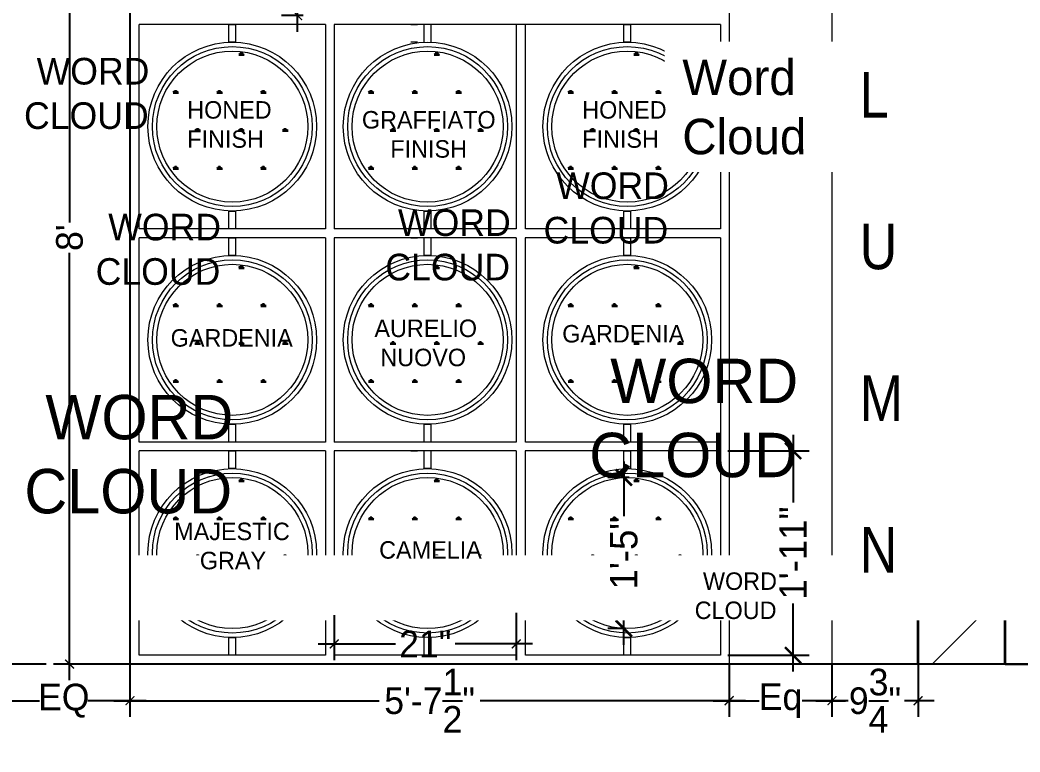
# Model space of a CAD drawing. Header units: inches. Extents: x -137722 to 81594, y -22256 to -1207.
# Drawn here: x -61622.8 to -61510.2, y -3391.3 to -3308.9 of the extents above; entities that cross this region are included whole.
import ezdxf

# ---------------------------------------------------------------- set-up
doc = ezdxf.new("R2010")
doc.units = ezdxf.units.IN
doc.header["$LTSCALE"] = 0.05
doc.header["$MEASUREMENT"] = 0
doc.header["$PDMODE"] = 3
doc.header["$PDSIZE"] = -4
doc.linetypes.add('DASHED2', pattern=[0.375, 0.25, -0.125])
doc.layers.get('Defpoints').update_dxf_attribs({"linetype": 'DASHED2'})
for name, color, linetype in [('Civil Dimension - Text', 7, 'Continuous'), ('HATCH', 251, 'Continuous'), ('text', 176, 'Continuous')]:
    doc.layers.add(name, color=color, linetype=linetype)
doc.layers.add('FURNITURE', color=36, linetype='Continuous', lineweight=18)
doc.layers.add('WALL', color=7, linetype='Continuous', lineweight=35)
doc.styles.add('4MMOF3-8', font='ARIALN.TTF', dxfattribs={"height": 5.12})
doc.styles.add('9-128OF1-4', font='stylu.ttf')
doc.dimstyles.new('DIM 1-4', dxfattribs={"dimtxt": 3.0792, "dimasz": 1.82, "dimexe": 1.82, "dimexo": 0, "dimgap": 0.09, "dimtad": 0, "dimzin": 0, "dimdsep": 46, "dimlunit": 4, "dimtxsty": '9-128OF1-4', "dimblk": 'ARCHTICK', "dimcen": 1.8125, "dimdle": 1.82, "dimclrd": 8, "dimclre": 8, "dimadec": 0, "dimazin": 0, "dimtfac": 1, "dimtofl": 0, "dimtmove": 0, "dimatfit": 3, "dimldrblk": 'OPEN90', "dimfxl": 1, "dimtolj": 1, "dimtzin": 0, "dimlwd": -1, "dimarcsym": 0})

# ---------------------------------------------------------------- blocks, each defined once
blk = doc.blocks.new('_ArchTick')
at = {"color": 0, "const_width": 0.15}
blk.add_lwpolyline([(-0.5, -0.5), (0.5, 0.5)], dxfattribs=at)
blk = doc.blocks.new('*D284')
at = {"layer": 'Civil Dimension - Text', "color": 8, "ltscale": 50, "transparency": 16777216}
for p, q in [((-61554.81, -3358.54), (-61554.81, -3364.71)), ((-61554.81, -3379.18), (-61554.81, -3373.01))]:
    blk.add_line(p, q, dxfattribs=at)
at = {"layer": 'Civil Dimension - Text', "color": 8, "lineweight": -2, "ltscale": 50, "transparency": 16777216}
for p, q in [((-61554.23, -3360.36), (-61556.63, -3360.36)), ((-61554.63, -3377.36), (-61556.63, -3377.36))]:
    blk.add_line(p, q, dxfattribs=at)
at = {"layer": 'Defpoints', "color": 0, "ltscale": 50, "transparency": 16777216}
for p in [(-61554.23, -3360.36), (-61554.81, -3377.36), (-61554.63, -3377.36)]:
    blk.add_point(p, dxfattribs=at)
at = {"layer": 'Civil Dimension - Text', "color": 8, "ltscale": 50, "transparency": 16777216, "xscale": 1.82, "yscale": 1.82, "zscale": 1.82}
for p, rotation in [((-61554.81, -3360.36), 90), ((-61554.81, -3377.36), 270)]:
    blk.add_blockref('_ArchTick', p, dxfattribs=dict(at, rotation=rotation))
at = {"layer": 'Civil Dimension - Text', "color": 0, "ltscale": 50, "transparency": 16777216, "insert": (-61554.81, -3368.86), "char_height": 3.079, "attachment_point": 5, "rotation": 90, "style": '9-128OF1-4'}
blk.add_mtext('\\A1;1\'-5"', dxfattribs=at)
blk = doc.blocks.new('_Open90')
at = {"color": 0, "linetype": 'ByBlock', "lineweight": -2}
for p, q in [((0, 0), (-1, 0)), ((-0.5, 0.5), (0, 0)), ((0, 0), (-0.5, -0.5))]:
    blk.add_line(p, q, dxfattribs=at)
blk = doc.blocks.new('*D349')
at = {"layer": 'Civil Dimension - Text', "color": 8, "lineweight": -2, "ltscale": 50, "transparency": 16777216}
for p, q in [((-61610.44, -3381.36), (-61610.44, -3387.3)), ((-61542.95, -3381.36), (-61542.95, -3387.3))]:
    blk.add_line(p, q, dxfattribs=at)
at = {"layer": 'Civil Dimension - Text', "color": 8, "ltscale": 50, "transparency": 16777216}
for p, q in [((-61612.26, -3385.48), (-61582.39, -3385.48)), ((-61541.13, -3385.48), (-61571, -3385.48))]:
    blk.add_line(p, q, dxfattribs=at)
at = {"layer": 'Defpoints', "color": 0, "ltscale": 50, "transparency": 16777216}
for p in [(-61610.44, -3381.36), (-61542.95, -3381.36), (-61542.95, -3385.48)]:
    blk.add_point(p, dxfattribs=at)
at = {"layer": 'Civil Dimension - Text', "color": 8, "ltscale": 50, "transparency": 16777216, "rotation": 180}
blk.add_blockref('_ArchTick', (-61610.44, -3385.48), dxfattribs=at)
at = {"layer": 'Civil Dimension - Text', "color": 8, "ltscale": 50, "transparency": 16777216}
blk.add_blockref('_ArchTick', (-61542.95, -3385.48), dxfattribs=at)
at = {"layer": 'Civil Dimension - Text', "color": 0, "ltscale": 50, "transparency": 16777216, "insert": (-61576.69, -3385.48), "char_height": 3, "attachment_point": 5, "style": '9-128OF1-4'}
blk.add_mtext('\\A1;5\'-7{\\H1x;\\S1/2;}"', dxfattribs=at)
blk = doc.blocks.new('*D350')
at = {"layer": 'Civil Dimension - Text', "color": 8, "lineweight": -2, "ltscale": 50, "transparency": 16777216}
for p, q in [((-61531.38, -3381.36), (-61531.38, -3387.3)), ((-61521.67, -3381.36), (-61521.67, -3387.3))]:
    blk.add_line(p, q, dxfattribs=at)
at = {"layer": 'Civil Dimension - Text', "color": 8, "ltscale": 50, "transparency": 16777216}
for p, q in [((-61533.2, -3385.48), (-61529.84, -3385.48)), ((-61519.85, -3385.48), (-61523.22, -3385.48))]:
    blk.add_line(p, q, dxfattribs=at)
at = {"layer": 'Defpoints', "color": 0, "ltscale": 50, "transparency": 16777216}
for p in [(-61531.38, -3381.36), (-61521.67, -3381.36), (-61521.67, -3385.48)]:
    blk.add_point(p, dxfattribs=at)
at = {"layer": 'Civil Dimension - Text', "color": 8, "ltscale": 50, "transparency": 16777216, "rotation": 180}
blk.add_blockref('_ArchTick', (-61531.38, -3385.48), dxfattribs=at)
at = {"layer": 'Civil Dimension - Text', "color": 8, "ltscale": 50, "transparency": 16777216}
blk.add_blockref('_ArchTick', (-61521.67, -3385.48), dxfattribs=at)
at = {"layer": 'Civil Dimension - Text', "color": 0, "ltscale": 50, "transparency": 16777216, "insert": (-61526.53, -3385.48), "char_height": 3, "attachment_point": 5, "style": '9-128OF1-4'}
blk.add_mtext('\\A1;9{\\H1x;\\S3/4;}"', dxfattribs=at)
blk = doc.blocks.new('*D504')
at = {"layer": 'Civil Dimension - Text', "color": 8, "ltscale": 50, "transparency": 16777216}
for p, q in [((-61506, -3274.54), (-61506, -3324.25)), ((-61506, -3383.18), (-61506, -3333.48))]:
    blk.add_line(p, q, dxfattribs=at)
at = {"layer": 'Civil Dimension - Text', "color": 8, "lineweight": -2, "ltscale": 50, "transparency": 16777216}
for p, q in [((-61511.87, -3276.36), (-61504.18, -3276.36)), ((-61511.87, -3381.36), (-61504.18, -3381.36))]:
    blk.add_line(p, q, dxfattribs=at)
at = {"layer": 'Defpoints', "color": 0, "ltscale": 50, "transparency": 16777216}
for p in [(-61511.87, -3276.36), (-61511.87, -3381.36), (-61506, -3381.36)]:
    blk.add_point(p, dxfattribs=at)
at = {"layer": 'Civil Dimension - Text', "color": 8, "ltscale": 50, "transparency": 16777216}
for p, rotation in [((-61506, -3276.36), 90), ((-61506, -3381.36), 270)]:
    blk.add_blockref('_ArchTick', p, dxfattribs=dict(at, rotation=rotation))
at = {"layer": 'Civil Dimension - Text', "color": 0, "ltscale": 50, "transparency": 16777216, "insert": (-61506, -3328.86), "char_height": 3, "attachment_point": 5, "rotation": 90, "style": '9-128OF1-4'}
blk.add_mtext('\\A1;8\'-9"', dxfattribs=at)
blk = doc.blocks.new('*D706')
at = {"layer": 'Civil Dimension - Text', "color": 8, "lineweight": -2, "ltscale": 50, "transparency": 16777216}
for p, q in [((-61625.36, -3381.36), (-61625.36, -3387.3)), ((-61610.44, -3381.36), (-61610.44, -3387.3))]:
    blk.add_line(p, q, dxfattribs=at)
at = {"layer": 'Civil Dimension - Text', "color": 8, "ltscale": 50, "transparency": 16777216}
for p, q in [((-61627.18, -3385.48), (-61620.61, -3385.48)), ((-61608.62, -3385.48), (-61615.19, -3385.48))]:
    blk.add_line(p, q, dxfattribs=at)
at = {"layer": 'Defpoints', "color": 0, "ltscale": 50, "transparency": 16777216}
for p in [(-61625.36, -3381.36), (-61610.44, -3381.36), (-61625.36, -3385.48)]:
    blk.add_point(p, dxfattribs=at)
at = {"layer": 'Civil Dimension - Text', "color": 8, "ltscale": 50, "transparency": 16777216, "rotation": 180}
blk.add_blockref('_ArchTick', (-61625.36, -3385.48), dxfattribs=at)
at = {"layer": 'Civil Dimension - Text', "color": 8, "ltscale": 50, "transparency": 16777216}
blk.add_blockref('_ArchTick', (-61610.44, -3385.48), dxfattribs=at)
at = {"layer": 'Civil Dimension - Text', "color": 0, "ltscale": 50, "transparency": 16777216, "insert": (-61617.9, -3385.48), "char_height": 3, "attachment_point": 5, "style": '9-128OF1-4'}
blk.add_mtext('\\A1;EQ', dxfattribs=at)
blk = doc.blocks.new('*D707')
at = {"layer": 'Civil Dimension - Text', "color": 8, "lineweight": -2, "ltscale": 50, "transparency": 16777216}
for p, q in [((-61542.95, -3381.36), (-61542.95, -3387.3)), ((-61531.38, -3381.36), (-61531.38, -3387.3))]:
    blk.add_line(p, q, dxfattribs=at)
at = {"layer": 'Civil Dimension - Text', "color": 8, "ltscale": 50, "transparency": 16777216}
for p, q in [((-61544.77, -3385.48), (-61539.59, -3385.48)), ((-61529.56, -3385.48), (-61534.74, -3385.48))]:
    blk.add_line(p, q, dxfattribs=at)
at = {"layer": 'Defpoints', "color": 0, "ltscale": 50, "transparency": 16777216}
for p in [(-61542.95, -3381.36), (-61531.38, -3381.36), (-61531.38, -3385.48)]:
    blk.add_point(p, dxfattribs=at)
at = {"layer": 'Civil Dimension - Text', "color": 8, "ltscale": 50, "transparency": 16777216, "rotation": 180}
blk.add_blockref('_ArchTick', (-61542.95, -3385.48), dxfattribs=at)
at = {"layer": 'Civil Dimension - Text', "color": 8, "ltscale": 50, "transparency": 16777216}
blk.add_blockref('_ArchTick', (-61531.38, -3385.48), dxfattribs=at)
at = {"layer": 'Civil Dimension - Text', "color": 0, "ltscale": 50, "transparency": 16777216, "insert": (-61537.17, -3385.48), "char_height": 3, "attachment_point": 5, "style": '9-128OF1-4'}
blk.add_mtext('\\A1;Eq', dxfattribs=at)
blk = doc.blocks.new('*D708')
at = {"layer": 'Civil Dimension - Text', "color": 8, "ltscale": 50, "transparency": 16777216}
for p, q in [((-61617.24, -3283.54), (-61617.24, -3331.66)), ((-61617.24, -3383.18), (-61617.24, -3335.06))]:
    blk.add_line(p, q, dxfattribs=at)
at = {"layer": 'Civil Dimension - Text', "color": 8, "lineweight": -2, "ltscale": 50, "transparency": 16777216}
for p, q in [((-61609.41, -3285.36), (-61619.06, -3285.36)), ((-61610.44, -3381.36), (-61619.06, -3381.36))]:
    blk.add_line(p, q, dxfattribs=at)
at = {"layer": 'Defpoints', "color": 0, "ltscale": 50, "transparency": 16777216}
for p in [(-61609.41, -3285.36), (-61617.24, -3381.36), (-61610.44, -3381.36)]:
    blk.add_point(p, dxfattribs=at)
at = {"layer": 'Civil Dimension - Text', "color": 8, "ltscale": 50, "transparency": 16777216}
for p, rotation in [((-61617.24, -3285.36), 90), ((-61617.24, -3381.36), 270)]:
    blk.add_blockref('_ArchTick', p, dxfattribs=dict(at, rotation=rotation))
at = {"layer": 'Civil Dimension - Text', "color": 0, "ltscale": 50, "transparency": 16777216, "insert": (-61617.24, -3333.36), "char_height": 3, "attachment_point": 5, "rotation": 90, "style": '9-128OF1-4'}
blk.add_mtext("\\A1;8'", dxfattribs=at)
blk = doc.blocks.new('*D709')
at = {"layer": 'Civil Dimension - Text', "color": 8, "ltscale": 50, "transparency": 16777216}
for p, q in [((-61591.56, -3283.54), (-61591.56, -3291.33)), ((-61591.56, -3310.18), (-61591.56, -3302.4))]:
    blk.add_line(p, q, dxfattribs=at)
at = {"layer": 'Civil Dimension - Text', "color": 8, "lineweight": -2, "ltscale": 50, "transparency": 16777216}
for p, q in [((-61590.93, -3285.36), (-61593.38, -3285.36)), ((-61590.93, -3308.36), (-61593.38, -3308.36))]:
    blk.add_line(p, q, dxfattribs=at)
at = {"layer": 'Defpoints', "color": 0, "ltscale": 50, "transparency": 16777216}
for p in [(-61590.93, -3285.36), (-61591.56, -3308.36), (-61590.93, -3308.36)]:
    blk.add_point(p, dxfattribs=at)
at = {"layer": 'Civil Dimension - Text', "color": 8, "ltscale": 50, "transparency": 16777216}
for p, rotation in [((-61591.56, -3285.36), 90), ((-61591.56, -3308.36), 270)]:
    blk.add_blockref('_ArchTick', p, dxfattribs=dict(at, rotation=rotation))
at = {"layer": 'Civil Dimension - Text', "color": 0, "ltscale": 50, "transparency": 16777216, "insert": (-61591.56, -3296.86), "char_height": 3, "attachment_point": 5, "rotation": 90, "style": '9-128OF1-4'}
blk.add_mtext('\\A1;1\'-11"', dxfattribs=at)
blk = doc.blocks.new('*D710')
at = {"layer": 'Civil Dimension - Text', "color": 8, "lineweight": -2, "ltscale": 50, "transparency": 16777216}
for p, q in [((-61587.44, -3375.86), (-61587.44, -3380.91)), ((-61566.93, -3375.6), (-61566.93, -3380.91))]:
    blk.add_line(p, q, dxfattribs=at)
at = {"layer": 'Civil Dimension - Text', "color": 8, "ltscale": 50, "transparency": 16777216}
for p, q in [((-61589.26, -3379.09), (-61580.53, -3379.09)), ((-61565.11, -3379.09), (-61573.83, -3379.09))]:
    blk.add_line(p, q, dxfattribs=at)
at = {"layer": 'Defpoints', "color": 0, "ltscale": 50, "transparency": 16777216}
for p in [(-61587.44, -3375.86), (-61566.93, -3375.6), (-61566.93, -3379.09)]:
    blk.add_point(p, dxfattribs=at)
at = {"layer": 'Civil Dimension - Text', "color": 8, "ltscale": 50, "transparency": 16777216, "rotation": 180}
blk.add_blockref('_ArchTick', (-61587.44, -3379.09), dxfattribs=at)
at = {"layer": 'Civil Dimension - Text', "color": 8, "ltscale": 50, "transparency": 16777216}
blk.add_blockref('_ArchTick', (-61566.93, -3379.09), dxfattribs=at)
at = {"layer": 'Civil Dimension - Text', "color": 0, "ltscale": 50, "transparency": 16777216, "insert": (-61577.18, -3379.09), "char_height": 3, "attachment_point": 5, "style": '9-128OF1-4'}
blk.add_mtext('\\A1;21"', dxfattribs=at)
blk = doc.blocks.new('*D711')
at = {"layer": 'Civil Dimension - Text', "color": 8, "ltscale": 50, "transparency": 16777216}
for p, q in [((-61535.76, -3355.54), (-61535.76, -3363.18)), ((-61535.76, -3382.18), (-61535.76, -3374.54))]:
    blk.add_line(p, q, dxfattribs=at)
at = {"layer": 'Civil Dimension - Text', "color": 8, "lineweight": -2, "ltscale": 50, "transparency": 16777216}
for p, q in [((-61543.1, -3357.36), (-61533.94, -3357.36)), ((-61543.1, -3380.36), (-61533.94, -3380.36))]:
    blk.add_line(p, q, dxfattribs=at)
at = {"layer": 'Defpoints', "color": 0, "ltscale": 50, "transparency": 16777216}
for p in [(-61543.1, -3357.36), (-61543.1, -3380.36), (-61535.76, -3380.36)]:
    blk.add_point(p, dxfattribs=at)
at = {"layer": 'Civil Dimension - Text', "color": 8, "ltscale": 50, "transparency": 16777216, "xscale": 1.82, "yscale": 1.82, "zscale": 1.82}
for p, rotation in [((-61535.76, -3357.36), 90), ((-61535.76, -3380.36), 270)]:
    blk.add_blockref('_ArchTick', p, dxfattribs=dict(at, rotation=rotation))
at = {"layer": 'Civil Dimension - Text', "color": 0, "ltscale": 50, "transparency": 16777216, "insert": (-61535.76, -3368.86), "char_height": 3.079, "attachment_point": 5, "rotation": 90, "style": '9-128OF1-4'}
blk.add_mtext('\\A1;1\'-11"', dxfattribs=at)

msp = doc.modelspace()

# ---------------------------------------------------------------- hatches: boundary and pattern name
at = {"layer": 'FURNITURE', "ltscale": 50}
h = msp.add_hatch(dxfattribs=at)
h.set_pattern_fill('ANSI31', color=256, scale=50)
h.set_pattern_definition([(45, (2513.362, 0), (-4.4194174, 4.4194174), [])])
h.paths.add_polyline_path([(-61521.6742, -3276.3618), (-61511.8741, -3276.3618), (-61511.8741, -3381.3618), (-61521.6742, -3381.3618)])
at = {"layer": 'HATCH', "ltscale": 50, "true_color": 0x939598, "transparency": 33554687}
h = msp.add_hatch(dxfattribs=at)
h.set_pattern_fill('SWAMP', color=252, scale=4.93162)
h.set_pattern_definition([(0, (4902.2477, 6916.039), (2.4658102, 4.27090854), [0.61645255, -4.31516784]), (90, (4902.556, 6916.039), (-2.465810195, 4.270908535), [0.30822627, -8.2335908]), (90, (4902.633, 6916.039), (-2.465810195, 4.270908535), [0.24658102, -8.29523605]), (90, (4902.479, 6916.039), (-2.465810195, 4.270908535), [0.24658102, -8.29523605]), (60, (4902.71, 6916.039), (-2.4658102, 4.27090854), [0.1972648, -4.73435557]), (120, (4902.402, 6916.039), (-4.93162039, 2e-09), [0.1972648, -4.73435557])])
h.paths.add_polyline_path([(-61590.4145, -3320.8618, 1), (-61607.4145, -3320.8618, 1)])
h = msp.add_hatch(dxfattribs=at)
h.set_pattern_fill('SWAMP', color=252, scale=4.93162)
h.set_pattern_definition([(0, (4924.2428, 6916.039), (2.4658102, 4.27090854), [0.61645255, -4.31516784]), (90, (4924.551, 6916.039), (-2.465810195, 4.270908535), [0.30822627, -8.2335908]), (90, (4924.628, 6916.039), (-2.465810195, 4.270908535), [0.24658102, -8.29523605]), (90, (4924.474, 6916.039), (-2.465810195, 4.270908535), [0.24658102, -8.29523605]), (60, (4924.705, 6916.039), (-2.4658102, 4.27090854), [0.1972648, -4.73435557]), (120, (4924.397, 6916.039), (-4.93162039, 2e-09), [0.1972648, -4.73435557])])
h.paths.add_polyline_path([(-61568.4194, -3320.8618, 1), (-61585.4194, -3320.8618, 1)])
h = msp.add_hatch(dxfattribs=at)
h.set_pattern_fill('SWAMP', color=252, scale=4.93162)
h.set_pattern_definition([(0, (4946.735, 6916.039), (2.4658102, 4.27090854), [0.61645255, -4.31516784]), (90, (4947.043, 6916.039), (-2.465810195, 4.270908535), [0.30822627, -8.2335908]), (90, (4947.1201, 6916.039), (-2.465810195, 4.270908535), [0.24658102, -8.29523605]), (90, (4946.966, 6916.039), (-2.465810195, 4.270908535), [0.24658102, -8.29523605]), (60, (4947.197, 6916.039), (-2.4658102, 4.27090854), [0.1972648, -4.73435557]), (120, (4946.889, 6916.039), (-4.93162039, 2e-09), [0.1972648, -4.73435557])])
h.paths.add_polyline_path([(-61545.9273, -3320.8618, 1), (-61562.9273, -3320.8618, 1)])
h = msp.add_hatch(dxfattribs=at)
h.set_pattern_fill('SWAMP', color=252, scale=4.93162)
h.set_pattern_definition([(0, (4902.2477, 6892.039), (2.4658102, 4.27090854), [0.61645255, -4.31516784]), (90, (4902.556, 6892.039), (-2.465810195, 4.270908535), [0.30822627, -8.2335908]), (90, (4902.633, 6892.039), (-2.465810195, 4.270908535), [0.24658102, -8.29523605]), (90, (4902.479, 6892.039), (-2.465810195, 4.270908535), [0.24658102, -8.29523605]), (60, (4902.71, 6892.039), (-2.4658102, 4.27090854), [0.1972648, -4.73435557]), (120, (4902.402, 6892.039), (-4.93162039, 2e-09), [0.1972648, -4.73435557])])
h.paths.add_polyline_path([(-61590.4145, -3344.8618, 1), (-61607.4145, -3344.8618, 1)])
h = msp.add_hatch(dxfattribs=at)
h.set_pattern_fill('SWAMP', color=252, scale=4.93162)
h.set_pattern_definition([(0, (4924.2428, 6892.039), (2.4658102, 4.27090854), [0.61645255, -4.31516784]), (90, (4924.551, 6892.039), (-2.465810195, 4.270908535), [0.30822627, -8.2335908]), (90, (4924.628, 6892.039), (-2.465810195, 4.270908535), [0.24658102, -8.29523605]), (90, (4924.474, 6892.039), (-2.465810195, 4.270908535), [0.24658102, -8.29523605]), (60, (4924.705, 6892.039), (-2.4658102, 4.27090854), [0.1972648, -4.73435557]), (120, (4924.397, 6892.039), (-4.93162039, 2e-09), [0.1972648, -4.73435557])])
h.paths.add_polyline_path([(-61568.4194, -3344.8618, 1), (-61585.4194, -3344.8618, 1)])
h = msp.add_hatch(dxfattribs=at)
h.set_pattern_fill('SWAMP', color=252, scale=4.93162)
h.set_pattern_definition([(0, (4946.735, 6892.039), (2.4658102, 4.27090854), [0.61645255, -4.31516784]), (90, (4947.043, 6892.039), (-2.465810195, 4.270908535), [0.30822627, -8.2335908]), (90, (4947.1201, 6892.039), (-2.465810195, 4.270908535), [0.24658102, -8.29523605]), (90, (4946.966, 6892.039), (-2.465810195, 4.270908535), [0.24658102, -8.29523605]), (60, (4947.197, 6892.039), (-2.4658102, 4.27090854), [0.1972648, -4.73435557]), (120, (4946.889, 6892.039), (-4.93162039, 2e-09), [0.1972648, -4.73435557])])
h.paths.add_polyline_path([(-61545.9273, -3344.8618, 1), (-61562.9273, -3344.8618, 1)])
h = msp.add_hatch(dxfattribs=at)
h.set_pattern_fill('SWAMP', color=252, scale=4.93162)
h.set_pattern_definition([(0, (4902.2477, 6868.039), (2.4658102, 4.27090854), [0.61645255, -4.31516784]), (90, (4902.556, 6868.039), (-2.465810195, 4.270908535), [0.30822627, -8.2335908]), (90, (4902.633, 6868.039), (-2.465810195, 4.270908535), [0.24658102, -8.29523605]), (90, (4902.479, 6868.039), (-2.465810195, 4.270908535), [0.24658102, -8.29523605]), (60, (4902.71, 6868.039), (-2.4658102, 4.27090854), [0.1972648, -4.73435557]), (120, (4902.402, 6868.039), (-4.93162039, 2e-09), [0.1972648, -4.73435557])])
h.paths.add_polyline_path([(-61590.4145, -3368.8618, 1), (-61607.4145, -3368.8618, 1)])
h = msp.add_hatch(dxfattribs=at)
h.set_pattern_fill('SWAMP', color=252, scale=4.93162)
h.set_pattern_definition([(0, (4924.2428, 6868.039), (2.4658102, 4.27090854), [0.61645255, -4.31516784]), (90, (4924.551, 6868.039), (-2.465810195, 4.270908535), [0.30822627, -8.2335908]), (90, (4924.628, 6868.039), (-2.465810195, 4.270908535), [0.24658102, -8.29523605]), (90, (4924.474, 6868.039), (-2.465810195, 4.270908535), [0.24658102, -8.29523605]), (60, (4924.705, 6868.039), (-2.4658102, 4.27090854), [0.1972648, -4.73435557]), (120, (4924.397, 6868.039), (-4.93162039, 2e-09), [0.1972648, -4.73435557])])
h.paths.add_polyline_path([(-61568.4194, -3368.8618, 1), (-61585.4194, -3368.8618, 1)])
h = msp.add_hatch(dxfattribs=at)
h.set_pattern_fill('SWAMP', color=252, scale=4.93162)
h.set_pattern_definition([(0, (4946.735, 6868.039), (2.4658102, 4.27090854), [0.61645255, -4.31516784]), (90, (4947.043, 6868.039), (-2.465810195, 4.270908535), [0.30822627, -8.2335908]), (90, (4947.1201, 6868.039), (-2.465810195, 4.270908535), [0.24658102, -8.29523605]), (90, (4946.966, 6868.039), (-2.465810195, 4.270908535), [0.24658102, -8.29523605]), (60, (4947.197, 6868.039), (-2.4658102, 4.27090854), [0.1972648, -4.73435557]), (120, (4946.889, 6868.039), (-4.93162039, 2e-09), [0.1972648, -4.73435557])])
h.paths.add_polyline_path([(-61545.9273, -3368.8618, 1), (-61562.9273, -3368.8618, 1)])

# ---------------------------------------------------------------- linework, layer by layer
at = {"ltscale": 50}
msp.add_line((-61507.4473, -3381.3618), (-61668.278, -3381.3618), dxfattribs=at)
at = {"layer": 'FURNITURE', "ltscale": 50}
for p, q in [((-61531.385, -3261.3618), (-61531.385, -3381.3618)), ((-61542.9482, -3284.3618), (-61542.9482, -3381.3618)), ((-61588.4094, -3309.3618), (-61609.4145, -3309.3618)), ((-61609.4145, -3332.3618), (-61609.4145, -3309.3618)), ((-61588.4094, -3309.3618), (-61588.4094, -3332.3618)), ((-61566.9273, -3309.3618), (-61587.4354, -3309.3618)), ((-61566.9273, -3309.3618), (-61587.4354, -3309.3618)), ((-61587.4354, -3309.3618), (-61587.4354, -3332.3618)), ((-61578.8023, -3309.3618), (-61578.0523, -3309.3618)), ((-61577.2944, -3311.3618), (-61577.2944, -3309.3618)), ((-61576.5444, -3309.3618), (-61576.5444, -3311.3618)), ((-61566.9273, -3309.3618), (-61566.9273, -3332.3618)), ((-61543.9223, -3309.3618), (-61566.9273, -3309.3618)), ((-61565.9273, -3309.3618), (-61565.9273, -3332.3618)), ((-61543.9223, -3309.3618), (-61565.9014, -3309.3618)), ((-61543.9223, -3309.3618), (-61543.9223, -3332.3618)), ((-61578.0523, -3311.3618), (-61578.8023, -3311.3618)), ((-61577.2944, -3332.3618), (-61577.2944, -3330.3618)), ((-61577.2944, -3330.3618), (-61576.5444, -3330.3618)), ((-61576.5444, -3330.3618), (-61576.5444, -3332.3618)), ((-61588.4094, -3332.3618), (-61609.4145, -3332.3618)), ((-61566.9273, -3332.3618), (-61587.4354, -3332.3618)), ((-61578.0523, -3332.3618), (-61578.8023, -3332.3618)), ((-61543.9223, -3332.3618), (-61565.9014, -3332.3618)), ((-61588.4094, -3333.3618), (-61609.4145, -3333.3618)), ((-61588.4094, -3333.3618), (-61609.4145, -3333.3618)), ((-61609.4145, -3356.3618), (-61609.4145, -3333.3618)), ((-61588.4094, -3333.3618), (-61588.4094, -3356.3618)), ((-61566.9273, -3333.3618), (-61587.4354, -3333.3618)), ((-61566.9273, -3333.3618), (-61587.4354, -3333.3618)), ((-61587.4354, -3333.3618), (-61587.4354, -3356.3618)), ((-61578.8023, -3333.3618), (-61578.0523, -3333.3618)), ((-61577.2944, -3335.3618), (-61577.2944, -3333.3618)), ((-61576.5444, -3333.3618), (-61576.5444, -3335.3618)), ((-61566.9273, -3333.3618), (-61566.9273, -3356.3618)), ((-61565.9273, -3333.3618), (-61565.9273, -3356.3618)), ((-61543.9223, -3333.3618), (-61565.9273, -3333.3618)), ((-61543.9223, -3333.3618), (-61543.9223, -3356.3618)), ((-61576.5444, -3335.3618), (-61577.2944, -3335.3618)), ((-61577.2944, -3356.3618), (-61577.2944, -3354.3618)), ((-61577.2944, -3354.3618), (-61576.5444, -3354.3618)), ((-61576.5444, -3354.3618), (-61576.5444, -3356.3618)), ((-61588.4094, -3356.3618), (-61609.4145, -3356.3618)), ((-61588.4094, -3357.3618), (-61609.4145, -3357.3618)), ((-61609.4145, -3380.3618), (-61609.4145, -3357.3618)), ((-61588.4094, -3357.3618), (-61588.4094, -3380.3618)), ((-61566.9273, -3356.3618), (-61587.4354, -3356.3618)), ((-61566.9273, -3357.3618), (-61587.4354, -3357.3618)), ((-61566.9273, -3357.3618), (-61587.4354, -3357.3618)), ((-61587.4354, -3357.3618), (-61587.4354, -3380.3618)), ((-61578.0523, -3356.3618), (-61578.8023, -3356.3618)), ((-61578.8023, -3357.3618), (-61578.0523, -3357.3618)), ((-61577.2944, -3359.3618), (-61577.2944, -3357.3618)), ((-61576.5444, -3357.3618), (-61576.5444, -3359.3618)), ((-61566.9273, -3357.3618), (-61566.9273, -3380.3618)), ((-61565.9273, -3357.3618), (-61565.9273, -3380.3618)), ((-61543.9223, -3357.3618), (-61565.9273, -3357.3618)), ((-61543.9223, -3356.3618), (-61565.9014, -3356.3618)), ((-61543.9223, -3357.3618), (-61543.9223, -3380.3618)), ((-61576.5444, -3359.3618), (-61577.2944, -3359.3618)), ((-61577.2944, -3380.3618), (-61577.2944, -3378.3618)), ((-61576.5444, -3378.3618), (-61576.5444, -3380.3618)), ((-61588.4094, -3380.3618), (-61609.4145, -3380.3618)), ((-61566.9273, -3380.3618), (-61587.4354, -3380.3618)), ((-61578.0523, -3380.3618), (-61578.8023, -3380.3618)), ((-61543.9223, -3380.3618), (-61565.9014, -3380.3618)), ((-61587.4354, -3381.3618), (-61610.4404, -3381.3618)), ((-61565.9273, -3381.3618), (-61588.4094, -3381.3618)), ((-61542.9482, -3381.3618), (-61566.9273, -3381.3618)), ((-61531.385, -3381.3618), (-61553.867, -3381.3618))]:
    msp.add_line(p, q, dxfattribs=at)
for points in [[(-61598.5395, -3309.3618), (-61598.5395, -3311.3618), (-61599.2895, -3311.3618), (-61599.2895, -3309.3618)], [(-61554.0523, -3309.3618), (-61554.0523, -3311.3618), (-61554.8023, -3311.3618), (-61554.8023, -3309.3618)], [(-61598.5395, -3330.3618), (-61598.5395, -3332.3618), (-61599.2895, -3332.3618), (-61599.2895, -3330.3618)], [(-61554.0523, -3330.3618), (-61554.0523, -3332.3618), (-61554.8023, -3332.3618), (-61554.8023, -3330.3618)], [(-61598.5395, -3333.3618), (-61598.5395, -3335.3618), (-61599.2895, -3335.3618), (-61599.2895, -3333.3618)], [(-61554.0523, -3333.3618), (-61554.0523, -3335.3618), (-61554.8023, -3335.3618), (-61554.8023, -3333.3618)], [(-61598.5395, -3354.3618), (-61598.5395, -3356.3618), (-61599.2895, -3356.3618), (-61599.2895, -3354.3618)], [(-61554.0523, -3354.3618), (-61554.0523, -3356.3618), (-61554.8023, -3356.3618), (-61554.8023, -3354.3618)], [(-61598.5395, -3357.3618), (-61598.5395, -3359.3618), (-61599.2895, -3359.3618), (-61599.2895, -3357.3618)], [(-61554.0523, -3357.3618), (-61554.0523, -3359.3618), (-61554.8023, -3359.3618), (-61554.8023, -3357.3618)], [(-61598.5395, -3378.3618), (-61598.5395, -3380.3618), (-61599.2895, -3380.3618), (-61599.2895, -3378.3618)], [(-61554.0523, -3378.3618), (-61554.0523, -3380.3618), (-61554.8023, -3380.3618), (-61554.8023, -3378.3618)]]:
    msp.add_lwpolyline(points, close=True, dxfattribs=at)
at = {"layer": 'FURNITURE', "color": 244, "ltscale": 50, "true_color": 0x991b1e}
for centre, radius in [((-61598.9145, -3320.8618), 9.5), ((-61598.9145, -3320.8618), 9), ((-61576.9194, -3320.8618), 9.5), ((-61576.9194, -3320.8618), 9), ((-61554.4273, -3320.8618), 9.5), ((-61554.4273, -3320.8618), 9), ((-61598.9145, -3344.8618), 9.5), ((-61598.9145, -3344.8618), 9), ((-61576.9194, -3344.8618), 9.5), ((-61576.9194, -3344.8618), 9), ((-61554.4273, -3344.8618), 9.5), ((-61554.4273, -3344.8618), 9), ((-61598.9145, -3368.8618), 9.5), ((-61576.9194, -3368.8618), 9.5), ((-61554.4273, -3368.8618), 9.5), ((-61598.9145, -3368.8618), 9), ((-61576.9194, -3368.8618), 9), ((-61554.4273, -3368.8618), 9)]:
    msp.add_circle(centre, radius, dxfattribs=at)
at = {"layer": 'FURNITURE', "color": 67, "ltscale": 50, "true_color": 0x727430}
for centre in [(-61598.9145, -3320.8618), (-61576.9194, -3320.8618), (-61554.4273, -3320.8618), (-61598.9145, -3344.8618), (-61576.9194, -3344.8618), (-61554.4273, -3344.8618), (-61598.9145, -3368.8618), (-61576.9194, -3368.8618), (-61554.4273, -3368.8618)]:
    msp.add_circle(centre, 8.5, dxfattribs=at)
at = {"layer": 'WALL'}
for p, q in [((-61521.6742, -3381.3618), (-61521.6742, -3276.3618)), ((-61511.8741, -3381.3618), (-61511.8741, -3276.3618))]:
    msp.add_line(p, q, dxfattribs=at)

# ---------------------------------------------------------------- texts
at = {"layer": 'text', "ltscale": 50, "attachment_point": 1, "style": '9-128OF1-4'}
for s, insert, char_height in [('\\pi5.51285;{\\C252;\\c9999763;WORD \\P\\pi4.09411;CLOUD}', (-61626.4679, -3313.1221), 3), ('HONED \\PFINISH', (-61603.989, -3317.9926), 1.9685), ('HONED \\PFINISH', (-61559.5019, -3317.9926), 1.9685), ('\\pi1.6495;GRAFFIATO\\P\\pi4.85516;FINISH', (-61585.9679, -3319.1076), 1.968504), ('\\pi5.51285;{\\C252;\\c9999763;WORD \\P\\pi4.09411;CLOUD}', (-61585.77, -3330.1694), 3), ('\\pi3.40761;AURELIO\\P\\pi4.07482;NUOVO', (-61586.3142, -3342.579), 1.968504), ('\\pi2.26484;GARDENIA', (-61608.12, -3343.6572), 1.968504), ('\\pi2.26484;GARDENIA', (-61564.0215, -3343.1913), 1.968504), ('\\pi-2.76826;{\\C252;\\c9999763;WORD \\P\\pi-5.13283;CLOUD}', (-61553.5791, -3346.9883), 5), ('\\pi2.54008;MAJESTIC\\P\\pi5.42439;GRAY', (-61607.9939, -3365.4374), 1.968504), ('\\pi3.23756;CAMELIA', (-61585.6123, -3367.524), 1.968504)]:
    msp.add_mtext_dynamic_manual_height_columns(s, width=17.93452, gutter_width=0.6061, heights=[0], dxfattribs=dict(at, insert=insert, char_height=char_height))

# ---------------------------------------------------------------- dimensions: what is measured, and where the dimension line sits
at = {"layer": 'Civil Dimension - Text', "ltscale": 50}
for base, p1, p2, override, picture, middle in [((-61591.5589, -3308.3618), (-61590.9257, -3285.3618), (-61590.9257, -3308.3618), {"dimtxt": 3, "dimasz": 1, "dimfxl": 0, "dimarcsym": 1}, '*D709', (-61591.5589, -3296.8618)), ((-61554.8096, -3377.3594), (-61554.2283, -3360.3641), (-61554.6264, -3377.3594), {"dimfxl": 0, "dimarcsym": 1}, '*D284', (-61554.8096, -3368.8618))]:
    dim = msp.add_linear_dim(base=base, p1=p1, p2=p2, angle=90, dimstyle='DIM 1-4', override=override, dxfattribs=at)
    dim.commit()
    dim.dimension.update_dxf_attribs({"geometry": picture, "text_midpoint": middle})
for base, p1, p2, override, picture, middle in [((-61542.9482, -3385.4783), (-61610.4404, -3381.3618), (-61542.9482, -3381.3618), {"dimtxt": 3, "dimasz": 1, "dimfxl": 0, "dimarcsym": 1}, '*D349', (-61576.6943, -3385.4783)), ((-61521.6742, -3385.4783), (-61531.385, -3381.3618), (-61521.6742, -3381.3618), {"dimtxt": 3, "dimasz": 1, "dimtmove": 1, "dimfxl": 0, "dimarcsym": 1}, '*D350', (-61526.5296, -3385.4783))]:
    dim = msp.add_linear_dim(base=base, p1=p1, p2=p2, dimstyle='DIM 1-4', override=override, dxfattribs=at)
    dim.commit()
    dim.dimension.update_dxf_attribs({"geometry": picture, "text_midpoint": middle})
dim = msp.add_linear_dim(base=(-61531.385, -3385.4783), p1=(-61542.9482, -3381.3618), p2=(-61531.385, -3381.3618), text='Eq', dimstyle='DIM 1-4', override={"dimtxt": 3, "dimasz": 1, "dimtmove": 1, "dimfxl": 0, "dimarcsym": 1}, dxfattribs=at)
dim.commit()
dim.dimension.update_dxf_attribs({"geometry": '*D707', "text_midpoint": (-61537.1666, -3385.4783)})

# ---------------------------------------------------------------- next in the draw order: texts
at = {"layer": 'text', "ltscale": 50, "insert": (-61674.9512, -3372.783), "char_height": 2, "attachment_point": 4, "style": '4MMOF3-8', "bg_fill": 2}
msp.add_mtext_dynamic_manual_height_columns('{\\fStylus BT|b0|i0|c0|p34;Michaelangelo \\PCounter}', width=164.542099, gutter_width=15.396, heights=[0], dxfattribs=at)

# ---------------------------------------------------------------- next in the draw order: linework, layer by layer
at = {"ltscale": 50}
msp.add_line((-61610.4404, -3284.3618), (-61610.4404, -3381.3618), dxfattribs=at)

# ---------------------------------------------------------------- next in the draw order: texts
at = {"layer": 'text', "ltscale": 50, "insert": (-61616.8807, -3488.3703), "char_height": 3, "attachment_point": 6, "rotation": 270, "style": '4MMOF3-8', "bg_fill": 2}
msp.add_mtext_dynamic_manual_height_columns('{\\fStylus BT|b0|i0|c0|p34;BG DISPLAY}', width=164.542099, gutter_width=15.396, heights=[0], dxfattribs=at)
at = {"layer": 'text', "ltscale": 50, "insert": (-61555.689, -3371.0368), "char_height": 1.968504, "attachment_point": 1, "style": '9-128OF1-4'}
msp.add_mtext_dynamic_manual_height_columns('\\pi9.78382;WORD \\P\\pi8.85289;CLOUD', width=17.93452, gutter_width=0.6061, heights=[0], dxfattribs=at)

# ---------------------------------------------------------------- next in the draw order: dimensions: what is measured, and where the dimension line sits
at = {"layer": 'Civil Dimension - Text', "ltscale": 50}
for base, p1, p2, override, picture, middle in [((-61505.9951, -3381.3618), (-61511.8741, -3276.3618), (-61511.8741, -3381.3618), {"dimtxt": 3, "dimasz": 1, "dimfxl": 0, "dimarcsym": 1}, '*D504', (-61505.9951, -3328.8618)), ((-61535.7629, -3380.3618), (-61543.1017, -3357.3618), (-61543.1017, -3380.3618), {"dimfxl": 0, "dimarcsym": 1}, '*D711', (-61535.7629, -3368.8618))]:
    dim = msp.add_linear_dim(base=base, p1=p1, p2=p2, angle=90, dimstyle='DIM 1-4', override=override, dxfattribs=at)
    dim.commit()
    dim.dimension.update_dxf_attribs({"geometry": picture, "text_midpoint": middle})
dim = msp.add_linear_dim(base=(-61566.9273, -3379.0859), p1=(-61587.4354, -3375.8601), p2=(-61566.9273, -3375.603), text='21"', dimstyle='DIM 1-4', override={"dimtxt": 3, "dimasz": 1, "dimfxl": 0, "dimarcsym": 1}, dxfattribs=at)
dim.commit()
dim.dimension.update_dxf_attribs({"geometry": '*D710', "text_midpoint": (-61577.1814, -3379.0859)})

# ---------------------------------------------------------------- next in the draw order: texts
at = {"layer": 'text', "ltscale": 50, "insert": (-61528.2532, -3325.8169), "char_height": 5.12, "width": 100.677375, "attachment_point": 4, "style": '4MMOF3-8', "bg_fill": 2}
msp.add_mtext('C\\P\\PO\\P\\PL\\P\\PU\\P\\PM\\P\\PN', dxfattribs=at)
at = {"layer": 'text', "ltscale": 50, "attachment_point": 1, "style": '9-128OF1-4'}
for s, insert, char_height in [('\\pi5.51285;{\\C252;\\c9999763;WORD \\P\\pi4.09411;CLOUD}', (-61618.4005, -3330.6685), 3), ('\\pi-2.76826;{\\C252;\\c9999763;WORD \\P\\pi-5.13283;CLOUD}', (-61617.2013, -3351.0599), 5)]:
    msp.add_mtext_dynamic_manual_height_columns(s, width=17.93452, gutter_width=0.6061, heights=[0], dxfattribs=dict(at, insert=insert, char_height=char_height))

# ---------------------------------------------------------------- next in the draw order: dimensions: what is measured, and where the dimension line sits
at = {"layer": 'Civil Dimension - Text', "ltscale": 50}
dim = msp.add_linear_dim(base=(-61617.2407, -3381.3618), p1=(-61609.4145, -3285.3618), p2=(-61610.4404, -3381.3618), angle=90, dimstyle='DIM 1-4', override={"dimtxt": 3, "dimasz": 1, "dimfxl": 0, "dimarcsym": 1}, dxfattribs=at)
dim.commit()
dim.dimension.update_dxf_attribs({"geometry": '*D708', "text_midpoint": (-61617.2407, -3333.3618)})
dim = msp.add_linear_dim(base=(-61625.3592, -3385.4783), p1=(-61610.4404, -3381.3618), p2=(-61625.3592, -3381.3618), text='EQ', dimstyle='DIM 1-4', override={"dimtxt": 3, "dimasz": 1, "dimtmove": 1, "dimfxl": 0, "dimarcsym": 1}, dxfattribs=at)
dim.commit()
dim.dimension.update_dxf_attribs({"geometry": '*D706', "text_midpoint": (-61617.8998, -3385.4783)})

# ---------------------------------------------------------------- next in the draw order: texts
at = {"layer": 'text', "ltscale": 50, "insert": (-61548.2349, -3318.6712), "char_height": 4, "width": 100.677375, "attachment_point": 4, "style": '4MMOF3-8', "bg_fill": 2}
msp.add_mtext('{\\fStylus BT|b0|i0|c0|p34;Word \\PCloud}', dxfattribs=at)

# ---------------------------------------------------------------- next in the draw order: texts
at = {"layer": 'text', "ltscale": 50, "insert": (-61567.9525, -3326.0174), "char_height": 3, "attachment_point": 1, "style": '9-128OF1-4'}
msp.add_mtext_dynamic_manual_height_columns('\\pi5.51285;{\\C252;\\c9999763;WORD \\P\\pi4.09411;CLOUD}', width=17.93452, gutter_width=0.6061, heights=[0], dxfattribs=at)

doc.saveas('drawing.dxf')
